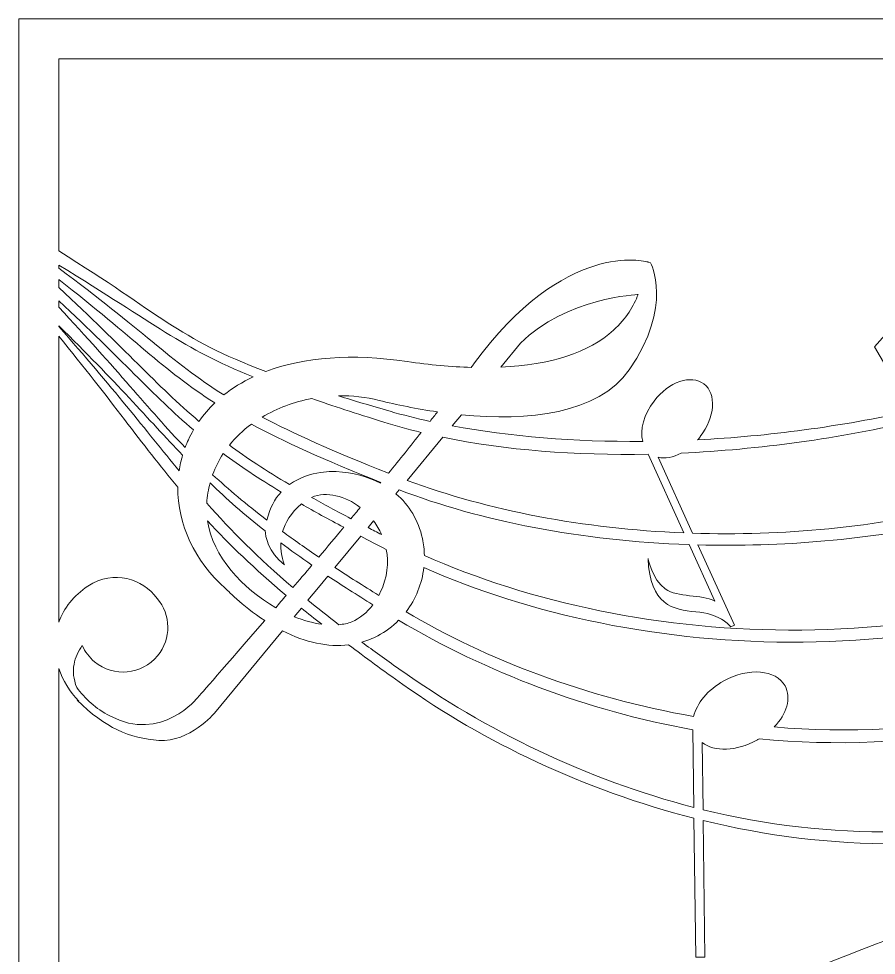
# Model space of a CAD drawing. Header units: millimetres. Extents: x -131 to 670, y -112 to 1620.
# Drawn here: x -130.9 to -2.3, y 896.6 to 1037 of the extents above; entities that cross this region are included whole.
import ezdxf

# ---------------------------------------------------------------- set-up
doc = ezdxf.new("R2010")
doc.units = ezdxf.units.MM
doc.header["$MEASUREMENT"] = 0
doc.layers.add('Layer 5', color=7, linetype='Continuous')

msp = doc.modelspace()

# ---------------------------------------------------------------- linework, layer by layer
at = {"layer": 'Layer 5', "lineweight": 0}
msp.add_lwpolyline([(-130.85, 1037.01), (-130.85, 475.78), (254.45, 475.78), (254.45, 1037.01), (-130.85, 1037.01)], dxfattribs=at)
for points, knots in [([(-124.85, 1031.01), (-124.85, 1031.01), (129.68, 1031.01), (129.68, 1031.01), (129.68, 1031.01), (129.68, 1020.29), (129.68, 1020.29), (118.55, 1019.44), (105.72, 1017.03), (92.98, 1013.57), (92.74, 1016.59), (90.58, 1018.05), (88.39, 1019.28), (86.69, 1020.23), (85.75, 1021.16), (85.21, 1021.9), (84.75, 1022.48), (84.39, 1023.13), (84.21, 1023.88), (84.21, 1023.88), (83.57, 1023.88), (83.57, 1023.88), (83.57, 1023.88), (83.57, 1010.82), (83.57, 1010.82), (69.27, 1006.32), (55.66, 1000.63), (45.42, 994.49), (45.14, 994.33), (44.86, 994.17), (44.58, 994), (44.58, 994), (32.94, 1014.08), (32.94, 1014.08), (32.94, 1014.08), (32.31, 1015.19), (32.31, 1015.19), (32.31, 1015.19), (32.3, 1015.18), (32.3, 1015.18), (32.3, 1015.18), (29.52, 1019.98), (29.52, 1019.98), (29.52, 1019.98), (28.17, 1022.34), (28.17, 1022.34), (28.17, 1022.34), (13.7, 1006.1), (13.7, 1006.1), (13.7, 1006.1), (13.68, 1006.14), (13.68, 1006.14), (13.68, 1006.14), (13.67, 1006.06), (13.67, 1006.06), (13.67, 1006.06), (-2.57, 987.84), (-2.57, 987.84), (-2.57, 987.84), (-0.04, 983.48), (-0.04, 983.48), (-0.04, 983.48), (-0.03, 983.48), (-0.03, 983.48), (-0.03, 983.48), (1.58, 980.71), (1.58, 980.71), (1.58, 980.71), (1.57, 980.7), (1.57, 980.7), (1.57, 980.7), (2.82, 978.55), (2.82, 978.55), (2.82, 978.55), (2.83, 978.56), (2.83, 978.56), (2.83, 978.56), (3.01, 978.24), (3.01, 978.24), (-7.66, 975.85), (-18.56, 974.42), (-29.08, 973.88), (-28.94, 974.04), (-28.81, 974.2), (-28.68, 974.36), (-26.47, 977.25), (-26.23, 980.78), (-28.14, 982.25), (-30.06, 983.72), (-33.41, 982.58), (-35.62, 979.69), (-37.17, 977.69), (-37.75, 975.37), (-37.31, 973.64), (-47.56, 973.57), (-57.28, 974.37), (-65.86, 975.97), (-65.86, 975.97), (-64.49, 977.63), (-64.49, 977.63), (-54.55, 976.67), (-43.98, 977.71), (-39.35, 984.36), (-32.66, 993.97), (-36.13, 1000.41), (-36.13, 1000.41), (-36.13, 1000.41), (-36.48, 1000.52), (-36.48, 1000.52), (-36.99, 1000.67), (-49.01, 1003.91), (-62.66, 985.23), (-62.78, 985.06), (-62.9, 984.9), (-63.02, 984.73), (-66, 984.82), (-69.21, 985.11), (-72.63, 985.62), (-80.87, 986.84), (-88.1, 986.27), (-93.8, 984.12), (-107.14, 989.13), (-109.57, 992.74), (-124.85, 1002.19), (-124.85, 1002.19), (-124.85, 1031.01), (-124.85, 1031.01)], [0, 0, 0, 0, 1, 1, 1, 2, 2, 2, 3, 3, 3, 4, 4, 4, 5, 5, 5, 6, 6, 6, 7, 7, 7, 8, 8, 8, 9, 9, 9, 10, 10, 10, 11, 11, 11, 12, 12, 12, 13, 13, 13, 14, 14, 14, 15, 15, 15, 16, 16, 16, 17, 17, 17, 18, 18, 18, 19, 19, 19, 20, 20, 20, 21, 21, 21, 22, 22, 22, 23, 23, 23, 24, 24, 24, 25, 25, 25, 26, 26, 26, 27, 27, 27, 28, 28, 28, 29, 29, 29, 30, 30, 30, 31, 31, 31, 32, 32, 32, 33, 33, 33, 34, 34, 34, 35, 35, 35, 36, 36, 36, 37, 37, 37, 38, 38, 38, 39, 39, 39, 40, 40, 40, 41, 41, 41, 42, 42, 42, 42]), ([(-124.85, 1000.06), (-110.23, 991.16), (-106.5, 987.69), (-95.73, 983.31), (-97.34, 982.55), (-98.81, 981.64), (-100.11, 980.6), (-108.06, 985.63), (-112.57, 990.58), (-124.85, 999.62), (-124.85, 999.62), (-124.85, 1000.06), (-124.85, 1000.06)], [0, 0, 0, 0, 1, 1, 1, 2, 2, 2, 3, 3, 3, 4, 4, 4, 4]), ([(131.1, 998.95), (131.1, 998.95), (131.1, 1000.25), (131.1, 1000.25), (146.51, 1000.87), (161.71, 999.36), (175.44, 995.1), (175.72, 995.01), (176, 994.92), (176.29, 994.83), (175.56, 993.14), (175.6, 991.54), (176.54, 990.74), (176.93, 990.41), (177.43, 990.25), (177.99, 990.25), (179.14, 990.25), (180.54, 990.9), (181.8, 992.05), (181.8, 992.05), (185.16, 989.19), (185.16, 989.19), (182.45, 985.92), (179.79, 982.7), (177.28, 979.68), (177.28, 979.68), (173.82, 982.62), (173.82, 982.62), (175.42, 984.83), (175.75, 987.29), (174.51, 988.35), (174.12, 988.68), (173.62, 988.84), (173.06, 988.84), (171.65, 988.84), (169.86, 987.86), (168.43, 986.19), (166.43, 983.84), (165.92, 980.99), (167.27, 979.84), (167.66, 979.51), (168.16, 979.35), (168.72, 979.35), (169.74, 979.35), (170.96, 979.87), (172.1, 980.79), (172.1, 980.79), (175.68, 977.75), (175.68, 977.75), (175.48, 977.51), (175.29, 977.28), (175.1, 977.05), (134.1, 991.1), (81.88, 981.61), (48, 961.53), (10.13, 939.09), (-38.74, 942.5), (-70.05, 956.56), (-70.06, 957.39), (-70.16, 958.23), (-70.34, 959.07), (-70.93, 961.81), (-72.31, 964.08), (-74.3, 965.78), (-74.3, 965.78), (-73.8, 966.38), (-73.8, 966.38), (-61.66, 961.7), (-46.55, 958.74), (-30.37, 958.17), (-30.37, 958.17), (-26.53, 949.7), (-26.53, 949.7), (-28.54, 950.74), (-32.05, 950.2), (-33.94, 951.52), (-35.92, 952.91), (-36.51, 956.08), (-36.51, 956.08), (-36.26, 949.11), (-32.75, 948.38), (-29.37, 948.09), (-27.59, 947.94), (-26.44, 947.52), (-25.71, 947.11), (-25.1, 946.79), (-24.55, 946.38), (-24.12, 945.82), (-24.12, 945.82), (-23.58, 946.07), (-23.58, 946.07), (-23.58, 946.07), (-29.05, 958.13), (-29.05, 958.13), (-16.57, 957.79), (-3.5, 958.86), (9.32, 961.67), (8.02, 961), (6.75, 959.82), (5.79, 958.27), (3.72, 954.93), (3.84, 951.11), (6.06, 949.73), (8.28, 948.35), (11.76, 949.94), (13.83, 953.28), (15.44, 955.87), (15.72, 958.73), (14.75, 960.54), (14.75, 960.54), (14.75, 960.54), (14.75, 960.54), (14.75, 960.54), (13.53, 962.66), (13.53, 962.66), (25.35, 965.61), (36.86, 970.08), (47.38, 976.3), (54.6, 980.57), (62.74, 984.45), (71.47, 987.79), (71.44, 987.17), (71.56, 986.57), (71.85, 986.03), (73.08, 983.71), (76.91, 983.34), (80.4, 985.2), (83.09, 986.63), (84.79, 988.98), (84.85, 991.05), (84.85, 991.05), (84.86, 991.05), (84.86, 991.05), (84.86, 991.05), (84.86, 992.35), (84.86, 992.35), (95.54, 995.55), (106.79, 997.92), (118.12, 999.23), (116.51, 997.34), (115.92, 995.13), (116.82, 993.45), (118.18, 990.9), (122.38, 990.49), (126.2, 992.54), (129.16, 994.11), (131.02, 996.69), (131.09, 998.95), (131.09, 998.95), (131.1, 998.95), (131.1, 998.95)], [0, 0, 0, 0, 1, 1, 1, 2, 2, 2, 3, 3, 3, 4, 4, 4, 5, 5, 5, 6, 6, 6, 7, 7, 7, 8, 8, 8, 9, 9, 9, 10, 10, 10, 11, 11, 11, 12, 12, 12, 13, 13, 13, 14, 14, 14, 15, 15, 15, 16, 16, 16, 17, 17, 17, 18, 18, 18, 19, 19, 19, 20, 20, 20, 21, 21, 21, 22, 22, 22, 23, 23, 23, 24, 24, 24, 25, 25, 25, 26, 26, 26, 27, 27, 27, 28, 28, 28, 29, 29, 29, 30, 30, 30, 31, 31, 31, 32, 32, 32, 33, 33, 33, 34, 34, 34, 35, 35, 35, 36, 36, 36, 37, 37, 37, 38, 38, 38, 39, 39, 39, 40, 40, 40, 41, 41, 41, 42, 42, 42, 43, 43, 43, 44, 44, 44, 45, 45, 45, 46, 46, 46, 47, 47, 47, 48, 48, 48, 49, 49, 49, 50, 50, 50, 50]), ([(-124.85, 997.91), (-113.62, 989.18), (-109.19, 984.33), (-101.47, 979.42), (-102.35, 978.57), (-103.14, 977.65), (-103.83, 976.65), (-110.17, 982), (-114.97, 987.62), (-124.85, 996.7), (-124.85, 996.7), (-124.85, 997.91), (-124.85, 997.91)], [0, 0, 0, 0, 1, 1, 1, 2, 2, 2, 3, 3, 3, 4, 4, 4, 4]), ([(-58.58, 984.77), (-58.58, 984.77), (-55.62, 988.35), (-55.62, 988.35), (-48.9, 995.2), (-38, 995.67), (-38, 995.67), (-38.64, 994), (-39.74, 992.07), (-41.68, 990.32), (-45.37, 986.97), (-51.11, 985.11), (-58.58, 984.77)], [0, 0, 0, 0, 1, 1, 1, 2, 2, 2, 3, 3, 3, 4, 4, 4, 4]), ([(-124.85, 994.7), (-115.5, 986.04), (-110.73, 980.55), (-104.65, 975.36), (-104.92, 974.88), (-105.18, 974.4), (-105.41, 973.9), (-105.59, 973.51), (-105.75, 973.12), (-105.9, 972.72), (-111.37, 978.42), (-116.23, 984.61), (-124.85, 993.77), (-124.85, 993.77), (-124.85, 994.7), (-124.85, 994.7)], [0, 0, 0, 0, 1, 1, 1, 2, 2, 2, 3, 3, 3, 4, 4, 4, 5, 5, 5, 5]), ([(-124.85, 990.99), (-116.44, 982.74), (-111.31, 976.83), (-106.29, 971.58), (-106.51, 970.81), (-106.68, 970.02), (-106.8, 969.24), (-111.75, 975.22), (-116.86, 981.88), (-124.85, 990.85), (-124.85, 990.85), (-124.85, 990.99), (-124.85, 990.99)], [0, 0, 0, 0, 1, 1, 1, 2, 2, 2, 3, 3, 3, 4, 4, 4, 4]), ([(-124.85, 989.43), (-117.12, 979.94), (-112.28, 973.12), (-107, 966.78), (-107.04, 961.27), (-104.53, 955.69), (-99.84, 951.6), (-99.74, 951.49), (-97.45, 949.05), (-93.98, 946.79), (-99.75, 940.08), (-103.85, 935.44), (-103.97, 935.31), (-104.02, 935.24), (-109.41, 928.38), (-117.19, 932.48), (-119.28, 933.58), (-120.94, 935.06), (-122.15, 936.75), (-123.17, 939.27), (-122.5, 941.39), (-121.32, 943.02), (-120.91, 942.12), (-120.3, 941.28), (-119.48, 940.61), (-116.63, 938.24), (-112.4, 938.64), (-110.04, 941.5), (-107.94, 944.04), (-108.03, 947.67), (-110.09, 950.1), (-112.32, 952.99), (-116.5, 954.52), (-120.49, 951.93), (-122.6, 950.55), (-124.09, 948.67), (-124.85, 946.52), (-124.85, 946.52), (-124.85, 989.43), (-124.85, 989.43)], [0, 0, 0, 0, 1, 1, 1, 2, 2, 2, 3, 3, 3, 4, 4, 4, 5, 5, 5, 6, 6, 6, 7, 7, 7, 8, 8, 8, 9, 9, 9, 10, 10, 10, 11, 11, 11, 12, 12, 12, 13, 13, 13, 13]), ([(-29.68, 932.4), (-45.85, 935.26), (-60.78, 940.94), (-72.79, 948.09), (-71.33, 950), (-70.4, 952.31), (-70.12, 954.74), (-38.63, 940.64), (10.44, 937.3), (48.43, 959.79), (81.86, 979.59), (133.28, 989.07), (173.9, 975.61), (171.9, 973.22), (170.06, 971.03), (168.46, 969.14), (168.46, 969.14), (164.9, 972.17), (164.9, 972.17), (166.29, 974.3), (166.53, 976.57), (165.35, 977.58), (164.96, 977.91), (164.46, 978.07), (163.9, 978.07), (162.49, 978.07), (160.7, 977.09), (159.27, 975.41), (157.28, 973.06), (156.76, 970.22), (158.11, 969.07), (158.5, 968.74), (159, 968.58), (159.56, 968.58), (160.67, 968.58), (162.03, 969.19), (163.25, 970.28), (163.25, 970.28), (166.83, 967.24), (166.83, 967.24), (164.32, 964.32), (162.63, 962.46), (162.17, 962.19), (161.64, 961.88), (161.14, 961.4), (160.71, 960.81), (146.66, 964.51), (132, 965.81), (117.55, 965.07), (117.81, 966.38), (117.63, 967.62), (116.91, 968.57), (115.13, 970.94), (110.81, 970.69), (107.26, 968.01), (105.62, 966.79), (104.45, 965.27), (103.81, 963.75), (100.21, 963.24), (96.64, 962.61), (93.11, 961.87), (93.21, 962.95), (92.99, 963.95), (92.38, 964.75), (90.6, 967.11), (86.28, 966.86), (82.73, 964.19), (80.44, 962.47), (79.04, 960.18), (78.79, 958.13), (68.16, 954.8), (58.14, 950.4), (49.17, 945.11), (28.09, 932.67), (4.51, 928.97), (-17.62, 930.83), (-15.73, 932.79), (-15, 935.2), (-15.98, 936.98), (-17.33, 939.44), (-21.43, 939.78), (-25.14, 937.75), (-27.58, 936.4), (-29.23, 934.35), (-29.68, 932.4)], [0, 0, 0, 0, 1, 1, 1, 2, 2, 2, 3, 3, 3, 4, 4, 4, 5, 5, 5, 6, 6, 6, 7, 7, 7, 8, 8, 8, 9, 9, 9, 10, 10, 10, 11, 11, 11, 12, 12, 12, 13, 13, 13, 14, 14, 14, 15, 15, 15, 16, 16, 16, 17, 17, 17, 18, 18, 18, 19, 19, 19, 20, 20, 20, 21, 21, 21, 22, 22, 22, 23, 23, 23, 24, 24, 24, 25, 25, 25, 26, 26, 26, 27, 27, 27, 28, 28, 28, 28]), ([(-76.14, 976.54), (-74.32, 975.97), (-72.44, 975.46), (-70.51, 974.99), (-72.1, 972.98), (-73.75, 970.93), (-75.43, 968.86), (-83.78, 972.17), (-89.71, 974.84), (-94.36, 977.29), (-92.13, 978.62), (-89.59, 979.56), (-86.93, 980.06), (-83.86, 979), (-80.31, 977.85), (-76.14, 976.54)], [0, 0, 0, 0, 1, 1, 1, 2, 2, 2, 3, 3, 3, 4, 4, 4, 5, 5, 5, 5]), ([(-69.2, 976.65), (-71.27, 977.1), (-73.26, 977.6), (-75.17, 978.15), (-78.02, 978.98), (-80.59, 979.74), (-82.93, 980.47), (-80.88, 980.51), (-78.81, 980.29), (-76.81, 979.79), (-74.19, 979.13), (-71.21, 978.52), (-68.08, 978.07), (-68.45, 977.6), (-68.82, 977.12), (-69.2, 976.65)], [0, 0, 0, 0, 1, 1, 1, 2, 2, 2, 3, 3, 3, 4, 4, 4, 5, 5, 5, 5]), ([(-76.56, 967.48), (-76.59, 967.44), (-76.62, 967.41), (-76.64, 967.38), (-78.53, 968.37), (-80.76, 968.97), (-83.27, 969.13), (-83.33, 969.13), (-87.18, 969.39), (-90.26, 967.17), (-93.81, 969.28), (-96.73, 971.2), (-99.28, 973.07), (-98.33, 974.25), (-97.22, 975.3), (-95.98, 976.22), (-91.24, 973.69), (-85.17, 970.93), (-76.56, 967.48)], [0, 0, 0, 0, 1, 1, 1, 2, 2, 2, 3, 3, 3, 4, 4, 4, 5, 5, 5, 6, 6, 6, 6]), ([(3.85, 976.8), (3.85, 976.8), (11.25, 964.04), (11.25, 964.04), (-2.45, 960.73), (-16.44, 959.45), (-29.85, 959.88), (-29.85, 959.88), (-35.01, 971.27), (-35.01, 971.27), (-33.98, 971.02), (-32.76, 971.25), (-31.56, 971.88), (-19.89, 972.42), (-7.83, 974.1), (3.85, 976.8)], [0, 0, 0, 0, 1, 1, 1, 2, 2, 2, 3, 3, 3, 4, 4, 4, 5, 5, 5, 5]), ([(-31.17, 959.93), (-46.2, 960.53), (-60.45, 963.3), (-72.64, 967.79), (-72.64, 967.79), (-67.28, 974.26), (-67.28, 974.26), (-57.91, 972.32), (-47.43, 971.51), (-36.51, 971.72), (-36.51, 971.72), (-31.17, 959.93), (-31.17, 959.93)], [0, 0, 0, 0, 1, 1, 1, 2, 2, 2, 3, 3, 3, 4, 4, 4, 4]), ([(-91.52, 966.05), (-92.46, 965.02), (-93.23, 963.66), (-93.65, 961.85), (-96.79, 964.24), (-99.41, 966.45), (-101.78, 968.65), (-101.37, 969.78), (-100.84, 970.84), (-100.2, 971.81), (-97.73, 969.98), (-94.92, 968.1), (-91.52, 966.05)], [0, 0, 0, 0, 1, 1, 1, 2, 2, 2, 3, 3, 3, 4, 4, 4, 4]), ([(-102.66, 964.38), (-102.59, 965.44), (-102.43, 966.45), (-102.17, 967.42), (-99.69, 965.03), (-97.05, 962.69), (-93.9, 960.21), (-93.86, 959.54), (-93.54, 957.01), (-91.01, 955.14), (-91.01, 955.14), (-91.66, 956.52), (-91.57, 958.43), (-90.13, 957.35), (-88.58, 956.24), (-86.9, 955.08), (-87.87, 953.94), (-88.82, 952.81), (-89.75, 951.72), (-95.05, 956.24), (-99.01, 960.25), (-102.66, 964.38)], [0, 0, 0, 0, 1, 1, 1, 2, 2, 2, 3, 3, 3, 4, 4, 4, 5, 5, 5, 6, 6, 6, 7, 7, 7, 7]), ([(-86.94, 965.25), (-84.69, 966.19), (-81.9, 965.49), (-79.65, 963.74), (-80.11, 963.17), (-80.58, 962.61), (-81.05, 962.05), (-83.18, 963.17), (-85.13, 964.23), (-86.94, 965.25)], [0, 0, 0, 0, 1, 1, 1, 2, 2, 2, 3, 3, 3, 3]), ([(-82.13, 960.76), (-83.38, 959.25), (-84.63, 957.77), (-85.86, 956.31), (-87.83, 957.64), (-89.63, 958.9), (-91.3, 960.11), (-90.92, 961.44), (-90.09, 962.89), (-88.48, 964.26), (-86.55, 963.15), (-84.44, 961.99), (-82.13, 960.76)], [0, 0, 0, 0, 1, 1, 1, 2, 2, 2, 3, 3, 3, 4, 4, 4, 4]), ([(-90.75, 950.55), (-91.29, 949.92), (-91.81, 949.31), (-92.33, 948.71), (-97.31, 951.56), (-101.75, 956.43), (-102.57, 961.73), (-99.28, 958.17), (-95.55, 954.58), (-90.75, 950.55)], [0, 0, 0, 0, 1, 1, 1, 2, 2, 2, 3, 3, 3, 3]), ([(-78.49, 960.71), (-78.49, 960.71), (-77.66, 961.71), (-77.66, 961.71), (-77.19, 961.09), (-76.79, 960.4), (-76.46, 959.67), (-77.15, 960.02), (-77.83, 960.37), (-78.49, 960.71)], [0, 0, 0, 0, 1, 1, 1, 2, 2, 2, 3, 3, 3, 3]), ([(-79.57, 959.41), (-78.35, 958.78), (-77.08, 958.13), (-75.75, 957.45), (-75.37, 955.47), (-75.57, 953.26), (-76.65, 950.97), (-76.72, 950.83), (-76.79, 950.69), (-76.87, 950.56), (-79.24, 952.02), (-81.43, 953.41), (-83.45, 954.72), (-83.45, 954.72), (-79.57, 959.41), (-79.57, 959.41)], [0, 0, 0, 0, 1, 1, 1, 2, 2, 2, 3, 3, 3, 4, 4, 4, 5, 5, 5, 5]), ([(37.3, 928.73), (33.54, 926.52), (31.11, 923.2), (30.66, 920.17), (10.67, 913.68), (-9.48, 913.83), (-28.27, 918.43), (-28.27, 918.43), (-28.41, 928.49), (-28.41, 928.49), (-26.57, 927.1), (-23.27, 927.16), (-20.23, 928.83), (-20.1, 928.9), (-19.98, 928.98), (-19.86, 929.05), (2.91, 926.84), (26.89, 930.81), (49.31, 943.41), (58.33, 948.47), (68.33, 952.74), (78.92, 955.99), (78.92, 955.99), (81.17, 941.54), (81.17, 941.54), (70.29, 938.47), (59.89, 934.17), (50.33, 928.83), (47.8, 931.61), (42.26, 931.64), (37.3, 928.73)], [0, 0, 0, 0, 1, 1, 1, 2, 2, 2, 3, 3, 3, 4, 4, 4, 5, 5, 5, 6, 6, 6, 7, 7, 7, 8, 8, 8, 9, 9, 9, 10, 10, 10, 10]), ([(-87.49, 949.83), (-87.49, 949.83), (-85.91, 951.75), (-85.91, 951.75), (-85.91, 951.75), (-84.5, 953.46), (-84.5, 953.46), (-82.45, 952.09), (-80.21, 950.66), (-77.75, 949.15), (-78.65, 947.97), (-79.72, 947.13), (-80.92, 946.58), (-81.53, 946.36), (-82.18, 946.22), (-82.87, 946.16), (-84.52, 947.43), (-86.05, 948.65), (-87.49, 949.83)], [0, 0, 0, 0, 1, 1, 1, 2, 2, 2, 3, 3, 3, 4, 4, 4, 5, 5, 5, 6, 6, 6, 6]), ([(-88.47, 948.66), (-87.5, 947.87), (-86.49, 947.06), (-85.43, 946.23), (-86.76, 946.41), (-88.15, 946.8), (-89.54, 947.36), (-89.54, 947.36), (-88.47, 948.66), (-88.47, 948.66)], [0, 0, 0, 0, 1, 1, 1, 2, 2, 2, 3, 3, 3, 3]), ([(-77.03, 944.5), (-75.86, 945.11), (-74.81, 945.9), (-73.9, 946.82), (-60.67, 939), (-45.65, 933.25), (-29.81, 930.42), (-29.81, 930.42), (-29.66, 918.78), (-29.66, 918.78), (-45.74, 922.92), (-60.8, 930.31), (-73.88, 939.55), (-75.85, 940.93), (-77.68, 942.26), (-79.4, 943.54), (-78.59, 943.78), (-77.8, 944.09), (-77.03, 944.5)], [0, 0, 0, 0, 1, 1, 1, 2, 2, 2, 3, 3, 3, 4, 4, 4, 5, 5, 5, 6, 6, 6, 6]), ([(-124.85, 939.61), (-124.26, 937.82), (-123.24, 936.15), (-121.86, 934.7), (-122.01, 934.8), (-122.09, 934.86), (-122.09, 934.86), (-117.89, 930.66), (-114.2, 929.13), (-109.83, 928.82), (-105.25, 928.51), (-101.52, 932.89), (-101.52, 932.89), (-101.52, 932.89), (-91.29, 945.24), (-91.29, 945.24), (-87.81, 943.47), (-84.47, 942.77), (-81.4, 943.14), (-78.93, 941.28), (-76.24, 939.31), (-73.28, 937.21), (-61.25, 928.68), (-46.14, 921.35), (-29.64, 917.14), (-29.64, 917.14), (-29.36, 896.32), (-29.36, 896.32), (-29.36, 896.32), (-27.98, 896.33), (-27.98, 896.33), (-27.98, 896.33), (-28.25, 916.8), (-28.25, 916.8), (-9.53, 912.24), (10.92, 911.72), (30.72, 917.98), (30.83, 917.43), (31.03, 916.9), (31.32, 916.41), (33.44, 912.81), (39.56, 912.47), (44.98, 915.67), (50.05, 918.65), (52.71, 923.65), (51.32, 927.23), (60.56, 932.6), (70.72, 936.86), (81.43, 939.9), (81.43, 939.9), (84.47, 920.38), (84.47, 920.38), (84.47, 920.38), (84.49, 920.38), (84.49, 920.38), (84.49, 920.38), (84.49, 920.36), (84.49, 920.36), (84.49, 920.36), (110.44, 924.4), (110.44, 924.4), (110.44, 924.4), (109.59, 929.87), (109.59, 929.87), (109.59, 929.87), (109.58, 929.86), (109.58, 929.86), (109.58, 929.86), (109.1, 933), (109.1, 933), (109.1, 933), (109.1, 933), (109.1, 933), (109.1, 933), (108.77, 935.12), (108.77, 935.12), (108.77, 935.12), (108.76, 935.12), (108.76, 935.12), (108.76, 935.12), (107.28, 944.66), (107.28, 944.66), (124.03, 946.15), (141.34, 944.68), (158.02, 939.76), (158.02, 939.76), (145.78, 915.91), (145.78, 915.91), (145.78, 915.91), (145.2, 916.19), (145.2, 916.19), (145.2, 916.19), (143.28, 912.46), (143.28, 912.46), (143.28, 912.46), (143.86, 912.18), (143.86, 912.18), (143.86, 912.18), (135.92, 896.69), (135.92, 896.69), (135.92, 896.69), (135.34, 896.98), (135.34, 896.98), (135.34, 896.98), (134.81, 895.95), (134.81, 895.95), (92.5, 913.43), (45.85, 914.9), (2.17, 899.9), (-45.35, 883.59), (-83.68, 849.75), (-105.75, 804.61), (-117.56, 780.46), (-123.95, 754.62), (-124.85, 728.53), (-124.85, 728.53), (-124.85, 939.61), (-124.85, 939.61)], [0, 0, 0, 0, 1, 1, 1, 2, 2, 2, 3, 3, 3, 4, 4, 4, 5, 5, 5, 6, 6, 6, 7, 7, 7, 8, 8, 8, 9, 9, 9, 10, 10, 10, 11, 11, 11, 12, 12, 12, 13, 13, 13, 14, 14, 14, 15, 15, 15, 16, 16, 16, 17, 17, 17, 18, 18, 18, 19, 19, 19, 20, 20, 20, 21, 21, 21, 22, 22, 22, 23, 23, 23, 24, 24, 24, 25, 25, 25, 26, 26, 26, 27, 27, 27, 28, 28, 28, 29, 29, 29, 30, 30, 30, 31, 31, 31, 32, 32, 32, 33, 33, 33, 34, 34, 34, 35, 35, 35, 36, 36, 36, 37, 37, 37, 38, 38, 38, 39, 39, 39, 39])]:
    msp.add_open_spline(points, degree=3, knots=knots, dxfattribs=at)

doc.saveas('drawing.dxf')
